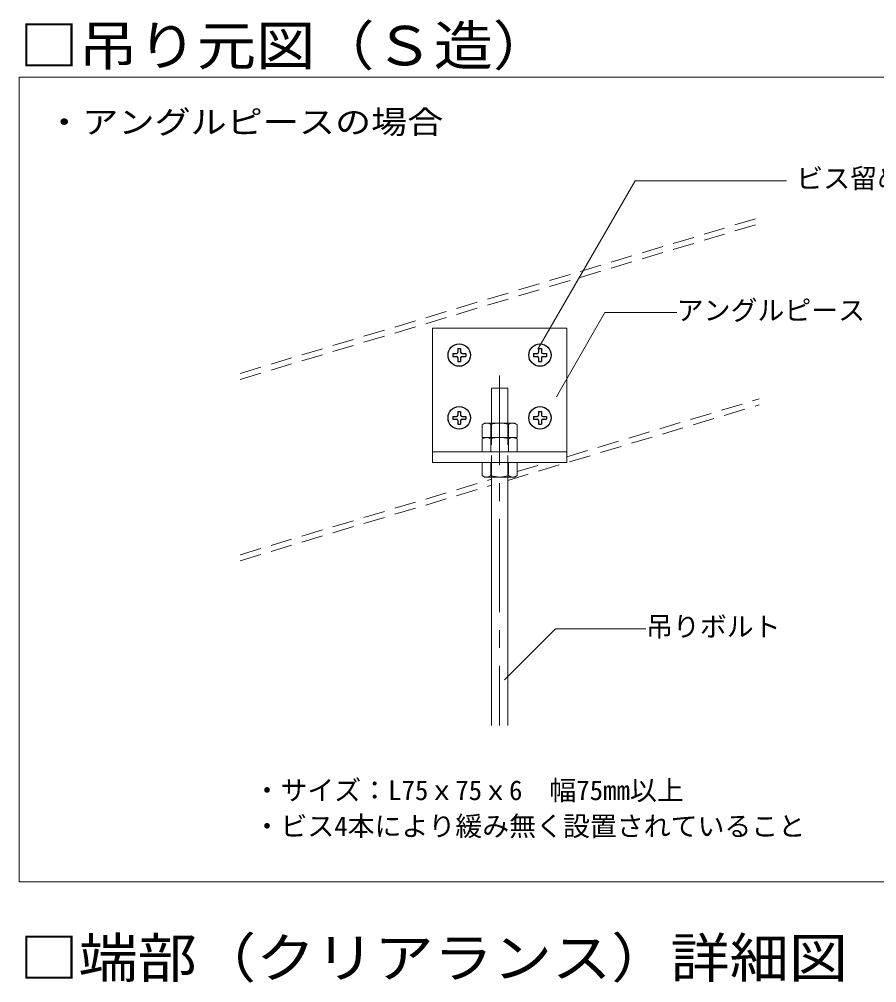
# Model space of a CAD drawing. Units: millimetres on the paper, enlarged 40 times, with parts at other scales. Extents: x -7800 to 7800, y -5387 to 5300.
# Drawn here: x 78 to 1990, y -2185 to -36 of the extents above; entities that cross this region are included whole.
import ezdxf
from ezdxf.enums import TextEntityAlignment as Align

# ---------------------------------------------------------------- set-up
doc = ezdxf.new("R2010")
doc.units = ezdxf.units.MM
doc.header["$LTSCALE"] = 40
doc.linetypes.add('CHAIN1', pattern=[8, 5, -1, 1, -1])
doc.linetypes.add('DASHED1', pattern=[1.8, 1.2, -0.6])
for name, color, linetype, lineweight in [('4-0_中心線', 4, 'CHAIN1', 9), ('4-1_吊り材', 7, 'Continuous', 18), ('4-6_文字・文字', 7, 'Continuous', 18), ('4-9_躯体他', 4, 'DASHED1', 9), ('4-B_補強金具・金具・その他', 3, 'Continuous', 18), ('4-C_ビス・アンカーボルト・強調図形', 2, 'DASHED1', 25), ('F-3_野縁受け', 7, 'Continuous', 18)]:
    doc.layers.add(name, color=color, linetype=linetype, lineweight=lineweight)
doc.layers.add('F-6_文字', color=7, linetype='Continuous')
doc.styles.add('ＭＳ ゴシック', font='')
doc.styles.get('ＭＳ ゴシック').set_extended_font_data('MS Gothic')

msp = doc.modelspace()

# ---------------------------------------------------------------- linework, layer by layer
at = {"layer": '4-0_中心線'}
msp.add_lwpolyline([(1149.24, -830.64), (1149.24, -1158.3), (1149.24, -1611.39)], dxfattribs=at)
at = {"layer": '4-1_吊り材'}
for p, q in [((1131.24, -859.32), (1167.24, -859.32)), ((1131.24, -859.32), (1131.24, -937.08)), ((1167.24, -859.32), (1167.24, -937.08)), ((1115.3, -937.08), (1110.04, -940.11)), ((1110.04, -969.08), (1110.04, -940.11)), ((1129.64, -969.08), (1129.64, -940.11)), ((1168.84, -969.08), (1168.84, -940.11)), ((1188.44, -969.08), (1188.44, -940.11)), ((1110.04, -969.08), (1188.44, -969.08)), ((1115.3, -969.08), (1110.04, -972.11)), ((1110.04, -1001.08), (1110.04, -972.11)), ((1129.64, -1001.08), (1129.64, -972.11)), ((1168.84, -1001.08), (1168.84, -972.11)), ((1188.44, -1001.08), (1188.44, -972.11)), ((1110.04, -1001.08), (1188.44, -1001.08)), ((1188.44, -1025.08), (1110.04, -1025.08)), ((1110.04, -1025.08), (1110.04, -1054.05)), ((1129.64, -1025.08), (1129.64, -1054.05)), ((1168.84, -1025.08), (1168.84, -1054.05)), ((1188.44, -1025.08), (1188.44, -1054.05)), ((1131.24, -1057.08), (1131.24, -1611.39)), ((1167.24, -1057.08), (1167.24, -1611.39)), ((1183.19, -1057.08), (1188.44, -1054.05))]:
    msp.add_line(p, q, dxfattribs=at)
at = {"layer": '4-1_吊り材', "linetype": 'DASHED1'}
for p, q in [((1131.24, -937.08), (1131.24, -1057.08)), ((1167.24, -937.08), (1167.24, -1057.08))]:
    msp.add_line(p, q, dxfattribs=at)
at = {"layer": '4-1_吊り材'}
for points in [[(1115.3, -937.08), (1183.19, -937.08), (1188.44, -940.11)], [(1115.3, -969.08), (1183.19, -969.08), (1188.44, -972.11)], [(1183.19, -1057.08), (1115.3, -1057.08), (1110.04, -1054.05)]]:
    msp.add_lwpolyline(points, dxfattribs=at)
for centre, radius, start, end in [((1122.85, -964.16), 27.25, 96.34293, 118.04131), ((1119.18, -956.58), 19.52, 57.57117, 88.04457), ((1149.24, -1001.94), 64.86, 72.41203, 107.58795), ((1179.31, -956.58), 19.52, 91.9554, 122.4288), ((1175.63, -964.16), 27.25, 61.95866, 83.65704), ((1122.85, -996.16), 27.25, 96.34293, 118.04131), ((1119.18, -988.58), 19.52, 57.57117, 88.04457), ((1149.24, -1033.94), 64.86, 72.41203, 107.58795), ((1179.31, -988.58), 19.52, 91.9554, 122.4288), ((1175.63, -996.16), 27.25, 61.95866, 83.65704), ((1122.85, -1030), 27.25, 241.95866, 263.65704), ((1119.18, -1037.57), 19.52, 271.9554, 302.4288), ((1149.24, -992.21), 64.86, 252.41203, 287.58795), ((1179.31, -1037.57), 19.52, 237.57117, 268.04457), ((1175.63, -1030), 27.25, 276.34293, 298.04131)]:
    msp.add_arc(centre, radius, start, end, dxfattribs=at)
at = {"layer": '4-6_文字・文字'}
for p, q in [((1234.72, -771.64), (1451.44, -396.27)), ((1451.44, -396.27), (1788.72, -396.27)), ((1275.89, -878.02), (1384.15, -690.5)), ((1384.15, -690.5), (1544.13, -690.5)), ((1274.1, -1395.73), (1160.26, -1509.57)), ((1274.1, -1395.73), (1475.59, -1395.73))]:
    msp.add_line(p, q, dxfattribs=at)
at = {"layer": '4-9_躯体他'}
for p, q in [((570.57, -826.07), (1727.92, -478.86)), ((570.57, -839.43), (1727.92, -492.23)), ((1167.24, -1064.68), (1727.92, -896.48)), ((1299.24, -1011.72), (1727.92, -883.11)), ((1188.44, -1044.96), (1254.7, -1025.08)), ((570.57, -1230.32), (1131.24, -1062.12)), ((570.57, -1243.68), (1131.24, -1075.48))]:
    msp.add_line(p, q, dxfattribs=at)
at = {"layer": '4-B_補強金具・金具・その他'}
for p, q in [((999.24, -725.08), (999.24, -1025.08)), ((1299.24, -725.08), (999.24, -725.08)), ((1299.24, -725.08), (1299.24, -1025.08)), ((1299.24, -1001.08), (999.24, -1001.08)), ((1299.24, -1025.08), (999.24, -1025.08))]:
    msp.add_line(p, q, dxfattribs=at)
at = {"layer": '4-C_ビス・アンカーボルト・強調図形', "linetype": 'Continuous'}
for p, q in [((1056.12, -770.7), (1056.12, -778.83)), ((1056.12, -770.7), (1062.37, -770.7)), ((1062.37, -770.7), (1062.37, -778.83)), ((1236.12, -770.7), (1236.12, -778.83)), ((1236.12, -770.7), (1242.37, -770.7)), ((1242.37, -770.7), (1242.37, -778.83)), ((1044.87, -781.95), (1044.87, -788.2)), ((1044.87, -781.95), (1052.99, -781.95)), ((1044.87, -788.2), (1052.99, -788.2)), ((1056.12, -791.33), (1056.12, -799.45)), ((1062.37, -791.33), (1062.37, -799.45)), ((1065.49, -781.95), (1073.62, -781.95)), ((1065.49, -788.2), (1073.62, -788.2)), ((1073.62, -781.95), (1073.62, -788.2)), ((1224.87, -781.95), (1224.87, -788.2)), ((1224.87, -781.95), (1232.99, -781.95)), ((1224.87, -788.2), (1232.99, -788.2)), ((1236.12, -791.33), (1236.12, -799.45)), ((1242.37, -791.33), (1242.37, -799.45)), ((1245.49, -781.95), (1253.62, -781.95)), ((1245.49, -788.2), (1253.62, -788.2)), ((1253.62, -781.95), (1253.62, -788.2)), ((1056.12, -799.45), (1062.37, -799.45)), ((1236.12, -799.45), (1242.37, -799.45)), ((1044.87, -921.95), (1044.87, -928.2)), ((1044.87, -921.95), (1052.99, -921.95)), ((1056.12, -910.7), (1056.12, -918.83)), ((1056.12, -910.7), (1062.37, -910.7)), ((1062.37, -910.7), (1062.37, -918.83)), ((1065.49, -921.95), (1073.62, -921.95)), ((1073.62, -921.95), (1073.62, -928.2)), ((1224.87, -921.95), (1224.87, -928.2)), ((1224.87, -921.95), (1232.99, -921.95)), ((1236.12, -910.7), (1236.12, -918.83)), ((1236.12, -910.7), (1242.37, -910.7)), ((1242.37, -910.7), (1242.37, -918.83)), ((1245.49, -921.95), (1253.62, -921.95)), ((1253.62, -921.95), (1253.62, -928.2)), ((1044.87, -928.2), (1052.99, -928.2)), ((1056.12, -931.33), (1056.12, -939.45)), ((1056.12, -939.45), (1062.37, -939.45)), ((1062.37, -931.33), (1062.37, -939.45)), ((1065.49, -928.2), (1073.62, -928.2)), ((1224.87, -928.2), (1232.99, -928.2)), ((1236.12, -931.33), (1236.12, -939.45)), ((1236.12, -939.45), (1242.37, -939.45)), ((1242.37, -931.33), (1242.37, -939.45)), ((1245.49, -928.2), (1253.62, -928.2))]:
    msp.add_line(p, q, dxfattribs=at)
for centre in [(1059.24, -785.08), (1239.24, -785.08), (1059.24, -925.08), (1239.24, -925.08)]:
    msp.add_circle(centre, 25, dxfattribs=at)
for centre, start, end in [((1052.99, -778.83), 269.99998, 0), ((1052.99, -791.33), 0, 89.99998), ((1065.49, -778.83), 180, 270), ((1065.49, -791.33), 90, 180), ((1232.99, -778.83), 269.99998, 0), ((1232.99, -791.33), 0, 89.99998), ((1245.49, -778.83), 180, 270), ((1245.49, -791.33), 90, 180), ((1052.99, -918.83), 269.99998, 0), ((1065.49, -918.83), 180, 270), ((1232.99, -918.83), 269.99998, 0), ((1245.49, -918.83), 180, 270), ((1052.99, -931.33), 0, 89.99998), ((1065.49, -931.33), 90, 180), ((1232.99, -931.33), 0, 89.99998), ((1245.49, -931.33), 90, 180)]:
    msp.add_arc(centre, 3.12, start, end, dxfattribs=at)
at = {"layer": 'F-3_野縁受け', "color": 3}
for p, q in [((78.17, -165.43), (7638.17, -165.43)), ((78.17, -165.43), (78.17, -1959.73)), ((78.17, -1959.73), (7638.17, -1959.73))]:
    msp.add_line(p, q, dxfattribs=at)

# ---------------------------------------------------------------- texts
at = {"layer": '4-6_文字・文字', "style": 'ＭＳ ゴシック', "width": 1.15}
msp.add_text('・アングルピースの場合', height=51.32, dxfattribs=at).set_placement((138.17, -306.56), align=Align.BOTTOM_LEFT)
at = {"layer": '4-6_文字・文字', "style": 'ＭＳ ゴシック'}
for s, p in [('ビス留め φ4.8ｘ4本', (1810.76, -426.27)), ('アングルピース', (1544.13, -720.5)), ('吊りボルト', (1475.59, -1425.73)), ('・サイズ：L75ｘ75ｘ6\u3000幅75mm以上', (600.57, -1790.85)), ('・ビス4本により緩み無く設置されていること', (600.57, -1870.85))]:
    msp.add_text(s, height=43.99, dxfattribs=at).set_placement(p, align=Align.BOTTOM_LEFT)
at = {"layer": 'F-6_文字', "style": 'ＭＳ ゴシック', "width": 1.1}
for s, p in [('□吊り元図（Ｓ造）', (78.17, -165.43)), ('□端部（クリアランス）詳細図', (78.17, -2199.73))]:
    msp.add_text(s, height=87.98, dxfattribs=at).set_placement(p, align=Align.BOTTOM_LEFT)

doc.saveas('drawing.dxf')
